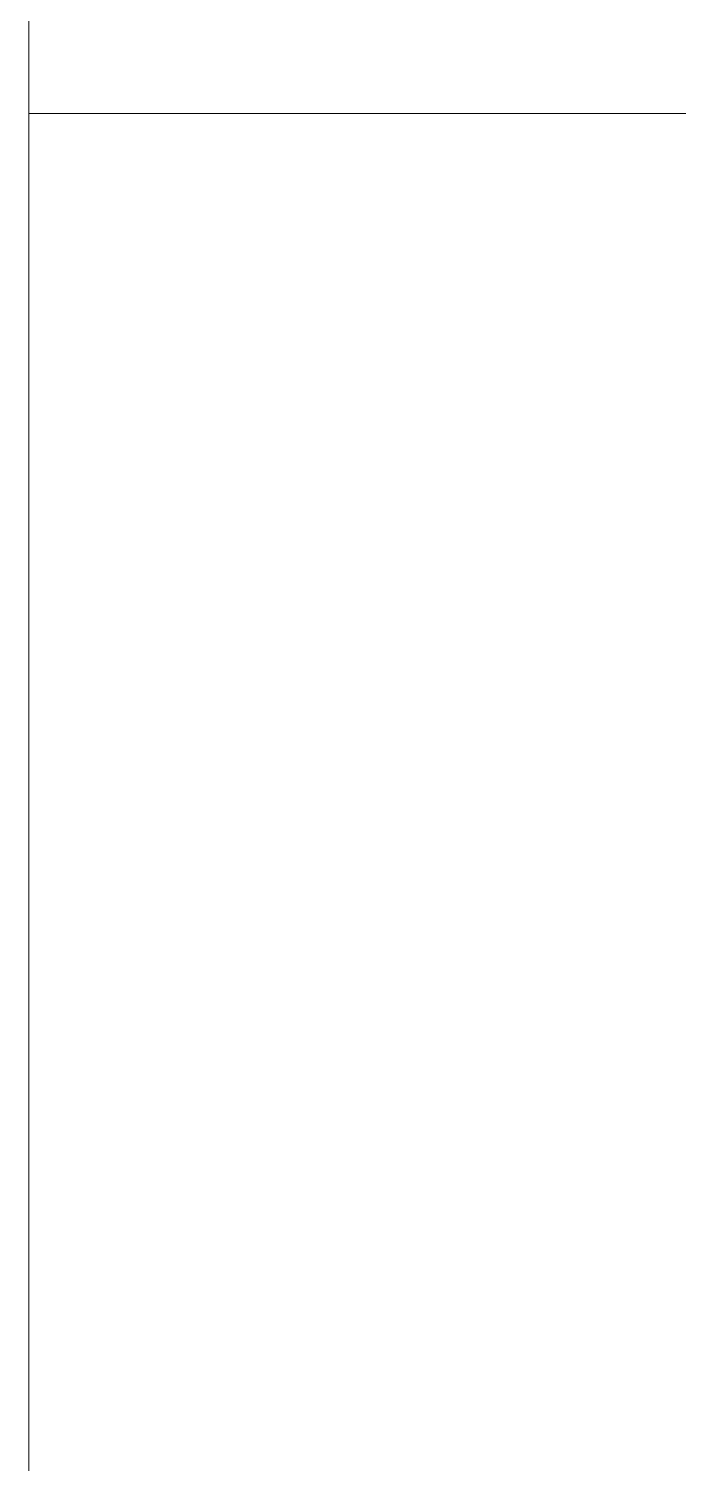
# Model space of a CAD drawing. Header units: metres. Extents: x -18745 to 220762, y -1579758 to -1356048.
# Drawn here: x 190598 to 190875, y -1468580 to -1467968 of the extents above; entities that cross this region are included whole.
import ezdxf

# ---------------------------------------------------------------- set-up
doc = ezdxf.new("R2010")
doc.units = ezdxf.units.M
doc.layers.get('0').update_dxf_attribs({"lineweight": 0})
for name, color, linetype, lineweight in [('A-100 - Copy$0$Medical Equipment and Furniture', 8, 'Continuous', 0), ('A-100 - Copy$0$NEW', 8, 'Continuous', 5), ('A-100 - Copy$0$Walls', 8, 'Continuous', 0)]:
    doc.layers.add(name, color=color, linetype=linetype, lineweight=lineweight)

# ---------------------------------------------------------------- blocks, each defined once
blk = doc.blocks.new('*X91')
for p, q in [((5, 3), (5, 3)), ((5, 3), (5, 3)), ((5, 3), (5, 3)), ((5, 3), (5, 3)), ((5, 3), (5, 3)), ((5, 3), (5, 3)), ((5, 3), (5, 3)), ((5, 3), (5, 3)), ((5, 3), (5, 3)), ((5, 3), (5, 3)), ((5, 3), (5, 3)), ((5, 3), (5, 3)), ((5, 3), (5, 3)), ((5, 3), (5, 3)), ((5, 3), (5, 3)), ((5, 3), (5, 3)), ((5, 3), (5, 3)), ((5, 3), (5, 3)), ((5, 3), (5, 3)), ((5, 3), (5, 3)), ((5, 3), (5, 3)), ((5, 3), (5, 3)), ((5, 3), (5, 3)), ((5, 3), (5, 3)), ((5, 3), (5, 3)), ((5, 3), (5, 3)), ((5, 3), (5, 3)), ((5, 3), (5, 3)), ((5, 3), (5, 3)), ((5, 3), (5, 3)), ((5, 3), (5, 3)), ((5, 3), (5, 3)), ((5, 3), (5, 3)), ((5, 3), (5, 3)), ((5, 3), (5, 3)), ((5, 3), (5, 3)), ((5, 3), (5, 3)), ((5, 3), (5, 3)), ((5, 3), (5, 3)), ((5, 3), (5, 3)), ((5, 3), (5, 3)), ((5, 3), (5, 3)), ((5, 3), (5, 3)), ((5, 3), (5, 3)), ((5, 3), (5, 3)), ((5, 3), (5, 3)), ((5, 3), (5, 3)), ((5, 3), (5, 3)), ((5, 3), (5, 3)), ((5, 3), (5, 3)), ((5, 3), (5, 3)), ((5, 3), (5, 3)), ((5, 3), (5, 3)), ((5, 3), (5, 3)), ((5, 3), (5, 3)), ((5, 3), (5, 3)), ((5, 3), (5, 3)), ((5, 3), (5, 3)), ((5, 3), (5, 3)), ((5, 3), (5, 3)), ((5, 3), (5, 3)), ((5, 3), (5, 3)), ((5, 3), (5, 3)), ((5, 3), (5, 3)), ((5, 3), (5, 3)), ((5, 3), (5, 3)), ((6, 3), (5, 3)), ((5, 3), (5, 3)), ((6, 3), (5, 3)), ((5, 3), (5, 3)), ((6, 3), (5, 3)), ((5, 3), (5, 3)), ((6, 3), (5, 3)), ((5, 3), (5, 3)), ((5, 3), (5, 3)), ((5, 3), (5, 3)), ((5, 3), (5, 3)), ((5, 3), (5, 3)), ((5, 3), (5, 3)), ((5, 3), (5, 3)), ((5, 3), (5, 3)), ((5, 3), (5, 3)), ((5, 3), (5, 3)), ((5, 3), (5, 3)), ((5, 3), (5, 3)), ((5, 3), (5, 3)), ((5, 3), (5, 3)), ((5, 3), (5, 3)), ((5, 3), (5, 3)), ((5, 3), (5, 3)), ((5, 3), (5, 3)), ((5, 3), (5, 3)), ((5, 3), (5, 3)), ((5, 3), (5, 3)), ((5, 3), (5, 3)), ((5, 3), (5, 3)), ((6, 3), (6, 3)), ((6, 3), (6, 3)), ((6, 3), (6, 3)), ((6, 3), (6, 3)), ((6, 3), (6, 3)), ((6, 3), (6, 3)), ((6, 3), (6, 3)), ((6, 3), (6, 3)), ((6, 3), (6, 3)), ((6, 3), (6, 3)), ((6, 3), (6, 3)), ((6, 3), (6, 3)), ((6, 3), (6, 3)), ((6, 3), (6, 3)), ((6, 3), (6, 3)), ((6, 3), (6, 3)), ((6, 3), (6, 3)), ((6, 3), (6, 3)), ((6, 3), (6, 3)), ((6, 3), (6, 3)), ((6, 3), (6, 3)), ((6, 3), (6, 3)), ((6, 3), (6, 3)), ((6, 3), (6, 3)), ((6, 3), (6, 3)), ((6, 3), (6, 3)), ((6, 3), (6, 3)), ((6, 3), (6, 3)), ((6, 3), (6, 3)), ((6, 3), (6, 3)), ((6, 3), (6, 3)), ((6, 3), (6, 3)), ((6, 3), (6, 3)), ((6, 3), (6, 3)), ((6, 3), (6, 3)), ((6, 3), (6, 3)), ((6, 3), (6, 3)), ((6, 3), (6, 3)), ((6, 3), (6, 3)), ((6, 3), (6, 3)), ((6, 3), (6, 3)), ((6, 3), (6, 3)), ((6, 3), (6, 3)), ((6, 3), (6, 3)), ((6, 3), (6, 3)), ((6, 3), (6, 3)), ((6, 3), (6, 3)), ((6, 3), (6, 3)), ((6, 3), (6, 3)), ((6, 3), (6, 3)), ((6, 3), (6, 3)), ((6, 3), (6, 3)), ((6, 3), (6, 3)), ((6, 3), (6, 3)), ((6, 3), (6, 3)), ((6, 3), (6, 3)), ((6, 3), (6, 3)), ((6, 3), (6, 3)), ((6, 3), (6, 3)), ((6, 3), (6, 3)), ((6, 3), (6, 3)), ((6, 3), (6, 3)), ((6, 3), (6, 3)), ((6, 3), (6, 3)), ((6, 3), (6, 3)), ((6, 3), (6, 3)), ((6, 3), (6, 3)), ((6, 3), (6, 3)), ((6, 3), (6, 3)), ((6, 3), (6, 3)), ((6, 3), (6, 3)), ((6, 3), (6, 3)), ((6, 3), (6, 3)), ((6, 3), (6, 3)), ((6, 3), (6, 3)), ((6, 3), (6, 3)), ((6, 3), (6, 3)), ((6, 3), (6, 3)), ((6, 3), (6, 3)), ((6, 3), (6, 3)), ((6, 3), (6, 3)), ((6, 3), (6, 3)), ((6, 3), (6, 3)), ((6, 3), (6, 3)), ((6, 3), (6, 3)), ((6, 3), (6, 3)), ((6, 3), (6, 3)), ((6, 3), (6, 3)), ((6, 3), (6, 3)), ((6, 3), (6, 3)), ((6, 3), (6, 3)), ((6, 3), (6, 3)), ((6, 3), (6, 3)), ((6, 3), (6, 3)), ((6, 3), (6, 3)), ((6, 3), (6, 3)), ((6, 3), (6, 3)), ((6, 3), (6, 3)), ((6, 3), (6, 3)), ((6, 3), (6, 3)), ((6, 3), (6, 3)), ((6, 3), (6, 3)), ((6, 3), (6, 3)), ((6, 3), (6, 3)), ((6, 3), (6, 3)), ((6, 3), (6, 3)), ((6, 3), (6, 3)), ((6, 3), (6, 3)), ((6, 3), (6, 3)), ((6, 3), (6, 3)), ((6, 3), (6, 3)), ((6, 3), (6, 3)), ((6, 3), (6, 3)), ((6, 3), (6, 3)), ((6, 3), (6, 3)), ((6, 3), (6, 3)), ((6, 3), (6, 3)), ((6, 3), (6, 3)), ((6, 3), (6, 3)), ((6, 3), (6, 3)), ((6, 3), (6, 3)), ((6, 3), (6, 3)), ((6, 3), (6, 3)), ((6, 3), (6, 3)), ((6, 3), (6, 3)), ((6, 3), (6, 3)), ((6, 3), (6, 3)), ((6, 3), (6, 3)), ((6, 3), (6, 3)), ((6, 3), (6, 3)), ((6, 3), (6, 3)), ((6, 3), (6, 3)), ((6, 3), (6, 3)), ((6, 3), (6, 3)), ((6, 3), (6, 3)), ((6, 3), (6, 3)), ((6, 3), (6, 3)), ((6, 3), (6, 3)), ((6, 3), (6, 3)), ((6, 3), (6, 3)), ((6, 3), (6, 3)), ((6, 3), (6, 3)), ((6, 3), (6, 3)), ((6, 3), (6, 3)), ((6, 3), (6, 3)), ((6, 3), (6, 3)), ((6, 3), (6, 3)), ((6, 3), (6, 3)), ((6, 3), (6, 3)), ((6, 3), (6, 3)), ((6, 3), (6, 3)), ((6, 3), (6, 3)), ((6, 3), (6, 3)), ((6, 3), (6, 3)), ((6, 3), (6, 3)), ((6, 3), (6, 3)), ((6, 3), (6, 3)), ((6, 3), (6, 3)), ((6, 3), (6, 3)), ((6, 3), (6, 3)), ((6, 3), (6, 3)), ((6, 3), (6, 3)), ((6, 3), (6, 3)), ((6, 3), (6, 3)), ((6, 3), (6, 3)), ((6, 3), (6, 3)), ((6, 3), (6, 3)), ((6, 3), (6, 3)), ((6, 3), (6, 3)), ((6, 3), (6, 3)), ((6, 3), (6, 3)), ((6, 3), (6, 3)), ((6, 3), (6, 3)), ((6, 3), (6, 3)), ((6, 3), (6, 3)), ((6, 3), (6, 3)), ((6, 3), (6, 3)), ((6, 3), (6, 3)), ((6, 3), (6, 3)), ((6, 3), (6, 3)), ((6, 3), (6, 3)), ((6, 3), (6, 3)), ((6, 3), (6, 3)), ((6, 3), (6, 3)), ((6, 3), (6, 3)), ((6, 3), (6, 3)), ((6, 3), (6, 3)), ((6, 3), (6, 3)), ((6, 3), (6, 3)), ((6, 3), (6, 3)), ((6, 3), (6, 3)), ((6, 3), (6, 3)), ((6, 3), (6, 3)), ((6, 3), (6, 3)), ((6, 3), (6, 3)), ((6, 3), (6, 3)), ((6, 3), (6, 3)), ((6, 3), (6, 3)), ((6, 3), (6, 3)), ((6, 3), (6, 3)), ((6, 3), (6, 3)), ((6, 3), (6, 3)), ((6, 3), (6, 3)), ((6, 3), (6, 3)), ((6, 3), (5, 3)), ((6, 3), (5, 3)), ((6, 3), (5, 3)), ((6, 3), (5, 3)), ((6, 3), (5, 3)), ((6, 3), (6, 3)), ((6, 3), (6, 3)), ((6, 3), (6, 3)), ((6, 3), (6, 3)), ((6, 3), (6, 3)), ((6, 3), (6, 3)), ((6, 3), (6, 3)), ((6, 3), (6, 3)), ((6, 3), (6, 3)), ((6, 3), (6, 3)), ((6, 3), (6, 3)), ((6, 3), (6, 3)), ((6, 3), (6, 3)), ((6, 3), (6, 3)), ((6, 3), (6, 3)), ((6, 3), (6, 3)), ((6, 3), (6, 3)), ((6, 3), (6, 3)), ((6, 3), (6, 3)), ((6, 3), (6, 3)), ((6, 3), (6, 3)), ((6, 3), (6, 3)), ((6, 3), (6, 3)), ((6, 3), (6, 3)), ((6, 3), (6, 3)), ((6, 3), (6, 3)), ((6, 3), (6, 3)), ((6, 3), (6, 3)), ((6, 3), (6, 3)), ((6, 3), (6, 3)), ((6, 3), (6, 3)), ((6, 3), (6, 3)), ((6, 3), (6, 3)), ((6, 3), (6, 3)), ((6, 3), (6, 3)), ((6, 3), (6, 3)), ((6, 3), (6, 3)), ((6, 3), (6, 3)), ((6, 3), (6, 3)), ((6, 3), (6, 3)), ((6, 3), (6, 3)), ((6, 3), (6, 3)), ((6, 3), (6, 3)), ((6, 3), (6, 3)), ((6, 3), (6, 3)), ((6, 3), (6, 3)), ((6, 3), (6, 3)), ((6, 3), (6, 3)), ((6, 3), (6, 3)), ((6, 3), (6, 3)), ((6, 3), (6, 3)), ((6, 3), (6, 3)), ((6, 3), (6, 3)), ((6, 3), (6, 3)), ((6, 3), (6, 3)), ((6, 3), (6, 3)), ((6, 3), (6, 3)), ((6, 3), (6, 3)), ((6, 3), (6, 3)), ((6, 3), (6, 3)), ((6, 3), (6, 3)), ((6, 3), (6, 3)), ((6, 3), (6, 3)), ((6, 3), (6, 3)), ((6, 3), (6, 3)), ((6, 3), (6, 3)), ((6, 3), (6, 3)), ((6, 3), (6, 3)), ((6, 3), (6, 3)), ((6, 3), (6, 3)), ((6, 3), (6, 3)), ((6, 3), (6, 3)), ((6, 3), (6, 3)), ((6, 3), (6, 3)), ((6, 3), (6, 3)), ((6, 3), (6, 3)), ((6, 3), (6, 3)), ((6, 3), (6, 3)), ((6, 3), (6, 3)), ((6, 3), (6, 3)), ((6, 3), (6, 3)), ((6, 3), (6, 3)), ((6, 3), (6, 3)), ((6, 3), (6, 3)), ((6, 3), (6, 3)), ((6, 3), (6, 3)), ((6, 3), (6, 3)), ((6, 3), (6, 3)), ((6, 3), (6, 3)), ((6, 3), (6, 3)), ((6, 3), (6, 3)), ((6, 3), (6, 3)), ((6, 3), (6, 3)), ((6, 3), (6, 3)), ((6, 3), (6, 3)), ((6, 3), (6, 3)), ((6, 3), (6, 3)), ((6, 3), (6, 3)), ((6, 3), (6, 3)), ((6, 3), (6, 3)), ((6, 3), (6, 3)), ((6, 3), (6, 3)), ((6, 3), (6, 3)), ((6, 3), (6, 3)), ((6, 3), (6, 3)), ((6, 3), (6, 3)), ((6, 3), (6, 3)), ((6, 3), (6, 3)), ((6, 3), (6, 3)), ((6, 3), (6, 3)), ((6, 3), (6, 3)), ((6, 3), (6, 3)), ((6, 3), (6, 3)), ((6, 3), (6, 3)), ((6, 3), (6, 3)), ((6, 3), (6, 3)), ((6, 3), (6, 3)), ((6, 3), (6, 3)), ((6, 3), (6, 3)), ((6, 3), (6, 3)), ((6, 3), (6, 3)), ((6, 3), (6, 3)), ((6, 3), (6, 3)), ((6, 3), (6, 3)), ((6, 3), (6, 3)), ((6, 3), (6, 3)), ((6, 3), (6, 3)), ((6, 3), (6, 3)), ((6, 3), (6, 3)), ((6, 3), (6, 3)), ((6, 3), (6, 3)), ((6, 3), (6, 3)), ((6, 3), (6, 3)), ((6, 3), (6, 3)), ((6, 3), (6, 3)), ((6, 3), (6, 3)), ((6, 3), (6, 3)), ((6, 3), (6, 3)), ((6, 3), (6, 3)), ((6, 3), (6, 3)), ((6, 3), (6, 3)), ((6, 3), (6, 3)), ((6, 3), (6, 3)), ((6, 3), (6, 3)), ((6, 3), (6, 3)), ((6, 3), (6, 3)), ((6, 3), (6, 3)), ((6, 3), (6, 3)), ((6, 3), (6, 3)), ((6, 3), (6, 3)), ((6, 3), (6, 3)), ((6, 3), (6, 3)), ((6, 3), (6, 3)), ((6, 3), (6, 3)), ((6, 3), (6, 3)), ((6, 3), (6, 3)), ((6, 3), (6, 3)), ((6, 3), (6, 3)), ((6, 3), (6, 3)), ((6, 3), (6, 3)), ((6, 3), (6, 3)), ((6, 3), (6, 3)), ((6, 3), (6, 3)), ((6, 3), (6, 3)), ((6, 3), (6, 3)), ((6, 3), (6, 3)), ((6, 3), (6, 3)), ((6, 3), (6, 3)), ((6, 3), (6, 3)), ((6, 3), (6, 3)), ((6, 3), (6, 3)), ((6, 3), (6, 3)), ((6, 3), (6, 3)), ((6, 3), (6, 3)), ((6, 3), (6, 3)), ((6, 3), (6, 3)), ((6, 3), (6, 3)), ((6, 3), (6, 3)), ((6, 3), (6, 3)), ((6, 3), (6, 3)), ((6, 3), (6, 3)), ((6, 3), (6, 3)), ((6, 3), (6, 3)), ((6, 3), (6, 3)), ((6, 3), (6, 3)), ((6, 3), (6, 3)), ((6, 3), (6, 3)), ((6, 3), (6, 3)), ((6, 3), (6, 3)), ((6, 3), (6, 3)), ((6, 3), (6, 3)), ((6, 3), (6, 3)), ((6, 3), (6, 3)), ((6, 3), (6, 3)), ((6, 3), (6, 3)), ((6, 3), (6, 3)), ((6, 3), (6, 3)), ((6, 3), (6, 3)), ((6, 3), (6, 3)), ((6, 3), (6, 3)), ((6, 3), (6, 3)), ((6, 3), (6, 3)), ((6, 3), (6, 3)), ((6, 3), (6, 3)), ((6, 3), (6, 3)), ((6, 3), (6, 3)), ((6, 3), (6, 3)), ((6, 3), (6, 3)), ((6, 3), (6, 3)), ((6, 3), (6, 3)), ((6, 3), (6, 3)), ((6, 3), (6, 3)), ((6, 3), (6, 3)), ((6, 3), (6, 3)), ((6, 3), (6, 3)), ((6, 3), (6, 3)), ((6, 3), (6, 3)), ((6, 3), (6, 3)), ((6, 3), (6, 3)), ((6, 3), (6, 3)), ((6, 3), (6, 3)), ((6, 3), (6, 3)), ((6, 3), (6, 3)), ((6, 3), (6, 3)), ((6, 3), (6, 3)), ((6, 3), (6, 3)), ((6, 3), (6, 3)), ((6, 3), (6, 3)), ((6, 3), (6, 3)), ((6, 3), (6, 3)), ((6, 3), (6, 3)), ((6, 3), (6, 3)), ((6, 3), (6, 3)), ((6, 3), (6, 3)), ((6, 3), (6, 3)), ((6, 3), (6, 3)), ((6, 3), (6, 3)), ((6, 3), (6, 3)), ((6, 3), (6, 3)), ((6, 3), (6, 3)), ((6, 3), (6, 3)), ((6, 3), (6, 3)), ((6, 3), (6, 3)), ((6, 3), (6, 3)), ((6, 3), (6, 3)), ((6, 3), (6, 3)), ((6, 3), (6, 3)), ((6, 3), (6, 3)), ((6, 3), (6, 3)), ((6, 3), (6, 3)), ((6, 3), (6, 3)), ((6, 3), (6, 3)), ((6, 3), (6, 3)), ((6, 3), (6, 3)), ((6, 3), (6, 3)), ((6, 3), (6, 3)), ((6, 3), (6, 3)), ((6, 3), (6, 3)), ((6, 3), (6, 3)), ((6, 3), (6, 3)), ((6, 3), (6, 3)), ((6, 3), (6, 3)), ((6, 3), (6, 3)), ((6, 3), (6, 3)), ((6, 3), (6, 3)), ((6, 3), (6, 3)), ((6, 3), (6, 3)), ((6, 3), (6, 3)), ((6, 3), (6, 3)), ((6, 3), (6, 3)), ((6, 3), (6, 3)), ((6, 3), (6, 3)), ((6, 3), (6, 3)), ((6, 3), (6, 3)), ((6, 3), (6, 3)), ((6, 3), (6, 3)), ((6, 3), (6, 3)), ((6, 3), (6, 3)), ((6, 3), (6, 3)), ((6, 3), (6, 3)), ((6, 3), (6, 3)), ((6, 3), (6, 3)), ((6, 3), (6, 3)), ((6, 3), (6, 3)), ((6, 3), (6, 3)), ((6, 3), (6, 3)), ((6, 3), (6, 3)), ((6, 3), (6, 3)), ((6, 3), (6, 3)), ((6, 3), (6, 3)), ((6, 3), (6, 3)), ((6, 3), (6, 3)), ((6, 3), (6, 3)), ((6, 3), (6, 3)), ((6, 3), (6, 3)), ((6, 3), (6, 3)), ((6, 3), (6, 3)), ((6, 3), (6, 3)), ((6, 3), (6, 3)), ((6, 3), (6, 3)), ((6, 3), (6, 3)), ((6, 3), (6, 3)), ((6, 3), (6, 3)), ((6, 3), (6, 3)), ((6, 3), (6, 3)), ((6, 3), (6, 3)), ((6, 3), (6, 3)), ((6, 3), (6, 3)), ((6, 3), (6, 3)), ((6, 3), (6, 3)), ((6, 3), (6, 3)), ((6, 3), (6, 3)), ((6, 3), (6, 3)), ((6, 3), (6, 3)), ((6, 3), (6, 3)), ((6, 3), (6, 3)), ((6, 3), (6, 3))]:
    blk.add_line(p, q)
blk = doc.blocks.new('*X92')
for p, q in [((13, 1), (13, 1)), ((13, 1), (13, 1)), ((13, 1), (13, 1)), ((13, 1), (13, 1)), ((13, 1), (13, 1)), ((13, 1), (13, 1)), ((13, 1), (13, 1)), ((13, 1), (13, 1)), ((13, 1), (13, 1)), ((13, 1), (13, 1)), ((13, 1), (13, 1)), ((13, 1), (13, 1)), ((13, 1), (13, 1)), ((13, 1), (13, 1)), ((13, 1), (13, 1)), ((13, 1), (14, 1)), ((13, 1), (14, 1)), ((13, 1), (14, 1)), ((13, 1), (13, 1)), ((13, 1), (13, 1)), ((13, 1), (13, 1)), ((13, 1), (13, 1)), ((13, 1), (13, 1)), ((13, 1), (13, 1)), ((13, 1), (13, 1)), ((13, 1), (13, 1)), ((13, 1), (13, 1)), ((13, 1), (13, 1)), ((13, 1), (13, 1)), ((13, 1), (13, 1)), ((13, 1), (13, 1)), ((13, 1), (13, 1)), ((13, 1), (13, 1)), ((13, 1), (13, 1)), ((13, 1), (13, 1)), ((13, 1), (13, 1)), ((13, 1), (13, 1)), ((13, 1), (13, 1)), ((13, 1), (13, 1)), ((13, 1), (13, 1)), ((13, 1), (13, 1)), ((13, 1), (13, 1)), ((13, 1), (13, 1)), ((13, 1), (13, 1)), ((13, 1), (13, 1)), ((13, 1), (13, 1)), ((13, 1), (13, 1)), ((13, 1), (13, 1)), ((13, 1), (13, 1)), ((13, 1), (13, 1)), ((13, 1), (13, 1)), ((13, 1), (13, 1)), ((13, 1), (13, 1)), ((13, 1), (13, 1)), ((13, 1), (13, 1)), ((13, 1), (13, 1)), ((13, 1), (13, 1)), ((13, 1), (13, 1)), ((13, 1), (13, 1)), ((13, 1), (13, 1)), ((13, 1), (13, 1)), ((13, 1), (13, 1)), ((13, 1), (13, 1)), ((13, 1), (13, 1)), ((13, 1), (13, 1)), ((13, 1), (13, 1)), ((13, 1), (13, 1)), ((13, 1), (13, 1)), ((13, 1), (13, 1)), ((13, 1), (13, 1)), ((13, 1), (13, 1)), ((13, 1), (13, 1)), ((13, 1), (13, 1)), ((13, 1), (13, 1)), ((13, 1), (13, 1)), ((13, 1), (13, 1)), ((13, 1), (13, 1)), ((13, 1), (13, 1)), ((13, 1), (13, 1)), ((13, 1), (13, 1)), ((13, 1), (13, 1)), ((13, 1), (13, 1)), ((13, 1), (13, 1)), ((13, 1), (13, 1)), ((13, 1), (13, 1)), ((13, 1), (13, 1)), ((13, 1), (13, 1)), ((13, 1), (13, 1)), ((13, 1), (13, 1)), ((13, 1), (13, 1)), ((13, 1), (13, 1)), ((13, 1), (13, 1)), ((13, 1), (13, 1)), ((13, 1), (13, 1)), ((13, 1), (13, 1)), ((13, 1), (13, 1)), ((13, 1), (13, 1)), ((13, 1), (13, 1)), ((13, 1), (13, 1)), ((13, 1), (13, 1)), ((13, 1), (13, 1)), ((13, 1), (13, 1)), ((13, 1), (13, 1)), ((13, 1), (13, 1)), ((13, 1), (13, 1)), ((13, 1), (13, 1)), ((13, 1), (13, 1)), ((13, 1), (13, 1)), ((13, 1), (13, 1)), ((13, 1), (13, 1)), ((13, 1), (13, 1)), ((13, 1), (13, 1)), ((13, 1), (13, 1)), ((13, 1), (13, 1)), ((13, 1), (13, 1)), ((13, 1), (13, 1)), ((13, 1), (13, 1)), ((13, 1), (13, 1)), ((13, 1), (13, 1)), ((13, 1), (13, 1)), ((13, 1), (13, 1)), ((13, 1), (13, 1)), ((13, 1), (13, 1)), ((13, 1), (14, 1)), ((13, 0), (13, 0)), ((13, 0), (13, 0)), ((13, 0), (13, 0)), ((13, 0), (13, 0)), ((13, 0), (13, 0)), ((13, 0), (13, 0)), ((13, 0), (13, 0)), ((13, 0), (13, 0)), ((13, 0), (13, 0)), ((13, 0), (13, 0)), ((13, 0), (13, 0)), ((13, 0), (13, 0)), ((13, 0), (13, 0)), ((13, 0), (13, 0)), ((13, 0), (13, 0)), ((13, 0), (13, 0)), ((13, 0), (13, 0)), ((13, 0), (13, 0)), ((13, 0), (13, 0)), ((13, 0), (13, 0)), ((13, 0), (13, 0)), ((13, 0), (13, 0)), ((13, 0), (13, 0)), ((13, 0), (13, 0)), ((13, 0), (13, 0)), ((13, 0), (13, 0)), ((13, 0), (13, 0)), ((13, 0), (13, 0)), ((13, 0), (13, 0)), ((13, 0), (13, 0)), ((13, 0), (13, 0)), ((13, 0), (13, 0)), ((13, 0), (13, 0)), ((13, 0), (13, 0)), ((13, 0), (13, 0)), ((13, 0), (13, 0)), ((13, 0), (13, 0)), ((13, 0), (13, 0)), ((13, 0), (13, 0)), ((13, 0), (13, 0)), ((13, 0), (13, 0)), ((13, 0), (13, 0)), ((13, 0), (13, 0)), ((13, 0), (13, 0)), ((13, 0), (13, 0)), ((13, 0), (13, 0)), ((13, 0), (13, 0)), ((13, 0), (13, 0)), ((13, 0), (14, 0)), ((13, 0), (14, 0)), ((13, 0), (13, 0)), ((13, 0), (14, 0)), ((14, 1), (14, 1)), ((14, 1), (14, 1)), ((14, 1), (14, 1)), ((14, 1), (14, 1)), ((14, 1), (14, 1)), ((14, 1), (14, 1)), ((14, 1), (14, 1)), ((14, 1), (14, 1)), ((14, 1), (14, 1)), ((14, 1), (14, 1)), ((14, 1), (14, 1)), ((14, 1), (14, 1)), ((14, 1), (14, 1)), ((14, 1), (14, 1)), ((14, 1), (14, 1)), ((14, 1), (14, 1)), ((14, 1), (14, 1)), ((14, 1), (14, 1)), ((14, 1), (14, 1)), ((14, 1), (14, 1)), ((14, 1), (14, 1)), ((14, 1), (14, 1)), ((14, 1), (14, 1)), ((14, 1), (14, 1)), ((14, 1), (14, 1)), ((14, 1), (14, 1)), ((14, 1), (14, 1)), ((14, 1), (14, 1)), ((14, 1), (14, 1)), ((14, 1), (14, 1)), ((14, 1), (14, 1)), ((14, 1), (14, 1)), ((14, 1), (14, 1)), ((14, 1), (14, 1)), ((14, 1), (14, 1)), ((14, 1), (14, 1)), ((14, 1), (14, 1)), ((14, 1), (14, 1)), ((14, 1), (14, 1)), ((14, 1), (14, 1)), ((14, 1), (14, 1)), ((14, 1), (14, 1)), ((14, 1), (14, 1)), ((14, 1), (14, 1)), ((14, 1), (14, 1)), ((14, 1), (14, 1)), ((14, 1), (14, 1)), ((14, 1), (14, 1)), ((14, 1), (14, 1)), ((14, 1), (14, 1)), ((14, 1), (14, 1)), ((14, 1), (14, 1)), ((14, 1), (14, 1)), ((14, 1), (14, 1)), ((14, 1), (14, 1)), ((14, 1), (14, 1)), ((14, 1), (14, 1)), ((14, 1), (14, 1)), ((14, 1), (14, 1)), ((14, 1), (14, 1)), ((14, 1), (14, 1)), ((14, 1), (14, 1)), ((14, 1), (14, 1)), ((14, 1), (14, 1)), ((14, 1), (14, 1)), ((14, 1), (14, 1)), ((14, 1), (14, 1)), ((14, 1), (14, 1)), ((14, 1), (14, 1)), ((14, 1), (14, 1)), ((14, 1), (14, 1)), ((14, 1), (14, 1)), ((14, 1), (14, 1)), ((14, 1), (14, 1)), ((14, 1), (14, 1)), ((14, 1), (14, 1)), ((14, 1), (14, 1)), ((14, 1), (14, 1)), ((14, 1), (14, 1)), ((14, 1), (14, 1)), ((14, 1), (14, 1)), ((14, 1), (14, 1)), ((14, 1), (14, 1)), ((14, 1), (14, 1)), ((14, 1), (14, 1)), ((14, 1), (14, 1)), ((14, 1), (14, 1)), ((14, 1), (14, 1)), ((14, 1), (14, 1)), ((14, 1), (14, 1)), ((14, 1), (14, 1)), ((14, 1), (14, 1)), ((14, 1), (14, 1)), ((14, 1), (14, 1)), ((14, 0), (14, 0)), ((14, 0), (14, 0)), ((14, 0), (14, 0)), ((14, 0), (14, 0)), ((14, 0), (14, 0)), ((14, 0), (14, 0)), ((14, 0), (14, 0)), ((14, 0), (14, 0)), ((14, 0), (14, 0)), ((14, 0), (14, 0)), ((14, 0), (14, 0)), ((14, 0), (14, 0)), ((14, 0), (14, 0)), ((14, 0), (14, 0)), ((14, 0), (14, 0)), ((14, 0), (14, 0)), ((14, 0), (14, 0)), ((14, 0), (14, 0)), ((14, 0), (14, 0)), ((14, 0), (14, 0)), ((14, 0), (14, 0)), ((14, 0), (14, 0)), ((14, 0), (14, 0)), ((14, 0), (14, 0)), ((14, 0), (14, 0)), ((14, 0), (14, 0)), ((14, 0), (14, 0)), ((14, 0), (14, 0)), ((14, 0), (14, 0)), ((14, 0), (14, 0)), ((14, 0), (14, 0)), ((14, 0), (14, 0)), ((14, 0), (14, 0)), ((14, 0), (14, 0)), ((14, 0), (14, 0)), ((14, 0), (14, 0)), ((14, 0), (14, 0)), ((14, 0), (14, 0)), ((14, 0), (14, 0)), ((14, 0), (14, 0)), ((14, 0), (14, 0)), ((14, 0), (14, 0)), ((14, 0), (14, 0)), ((14, 0), (14, 0)), ((14, 0), (14, 0)), ((14, 0), (14, 0)), ((14, 0), (14, 0)), ((14, 0), (14, 0)), ((13, 0), (13, 0)), ((13, 0), (14, 0)), ((13, 0), (13, 0)), ((13, 0), (14, 0)), ((13, 0), (13, 0)), ((13, 0), (14, 0)), ((13, 0), (13, 0)), ((13, 0), (13, 0)), ((13, 0), (13, 0)), ((13, 0), (13, 0)), ((13, 0), (14, 0)), ((13, 0), (13, 0)), ((13, 0), (14, 0)), ((13, 0), (13, 0)), ((13, 0), (14, 0)), ((13, 0), (13, 0)), ((13, 0), (14, 0)), ((13, 0), (13, 0)), ((13, 0), (14, 0)), ((13, 0), (13, 0)), ((13, 0), (14, 0)), ((13, 0), (13, 0)), ((13, 0), (14, 0)), ((13, 0), (13, 0)), ((13, 0), (13, 0)), ((13, 0), (13, 0)), ((13, 0), (14, 0)), ((13, 0), (13, 0)), ((13, 0), (14, 0)), ((13, 0), (13, 0)), ((13, 0), (14, 0)), ((13, 0), (13, 0)), ((13, 0), (14, 0)), ((13, 0), (13, 0)), ((13, 0), (13, 0)), ((13, 0), (13, 0)), ((13, 0), (13, 0)), ((13, 0), (13, 0)), ((13, 0), (13, 0)), ((13, 0), (13, 0)), ((13, 0), (13, 0)), ((13, 0), (13, 0)), ((13, 0), (13, 0)), ((13, 0), (13, 0)), ((13, 0), (13, 0)), ((13, 0), (13, 0)), ((13, 0), (13, 0)), ((13, 0), (13, 0)), ((13, 0), (13, 0)), ((13, 0), (13, 0)), ((13, 0), (13, 0)), ((13, 0), (13, 0)), ((13, 0), (13, 0)), ((13, 0), (13, 0)), ((13, 0), (13, 0)), ((13, 0), (13, 0)), ((13, 0), (13, 0)), ((13, 0), (13, 0)), ((13, 0), (13, 0)), ((13, 0), (13, 0)), ((13, 0), (13, 0)), ((13, 0), (13, 0)), ((13, 0), (13, 0)), ((13, 0), (13, 0)), ((13, -1), (13, -1)), ((13, -1), (13, -1)), ((13, -1), (13, -1)), ((13, -1), (13, -1)), ((13, -1), (13, -1)), ((13, -1), (14, -1)), ((13, -1), (13, -1)), ((14, 0), (14, 0)), ((14, 0), (14, 0)), ((14, 0), (14, 0)), ((14, 0), (14, 0)), ((14, 0), (14, 0)), ((14, 0), (14, 0)), ((14, 0), (14, 0)), ((14, 0), (14, 0)), ((14, 0), (14, 0)), ((14, 0), (14, 0)), ((14, 0), (14, 0)), ((14, 0), (14, 0)), ((14, 0), (14, 0)), ((14, 0), (14, 0)), ((14, 0), (14, 0)), ((13, 0), (14, 0)), ((14, 0), (14, 0)), ((14, 0), (14, 0)), ((14, 0), (14, 0)), ((14, 0), (14, 0)), ((14, 0), (14, 0)), ((14, 0), (14, 0)), ((14, 0), (14, 0)), ((14, 0), (14, 0)), ((14, 0), (14, 0)), ((14, 0), (14, 0)), ((14, 0), (14, 0)), ((14, 0), (14, 0)), ((14, 0), (14, 0)), ((14, 0), (14, 0)), ((14, 0), (14, 0)), ((14, 0), (14, 0)), ((14, 0), (14, 0)), ((14, 0), (14, 0)), ((14, 0), (14, 0)), ((14, 0), (14, 0)), ((14, 0), (14, 0)), ((14, 0), (14, 0)), ((14, 0), (14, 0)), ((14, 0), (14, 0)), ((14, 0), (14, 0)), ((14, 0), (14, 0)), ((14, 0), (14, 0)), ((14, 0), (14, 0)), ((14, 0), (14, 0)), ((14, 0), (14, 0)), ((14, 0), (14, 0)), ((14, 0), (14, 0)), ((14, 0), (14, 0)), ((14, 0), (14, 0)), ((14, -1), (14, -1)), ((14, -1), (14, -1)), ((14, -1), (14, -1)), ((14, -1), (14, -1)), ((14, -1), (14, -1))]:
    blk.add_line(p, q)
blk = doc.blocks.new('A-100 - Copy$0$GF21042-P')
for p, q in [((0.7, 0.6), (-0.7, 0.6)), ((0.7, 0), (0.7, 0.6))]:
    blk.add_line(p, q)
for points in [[(0.7, 0.6), (0.7, 0.6), (0.7, 0.6), (0.7, 0.6), (0.7, 0.6), (0.7, 0.6), (0.7, 0.6), (0.7, 0.6), (0.7, 0.6), (0.7, 0.6), (0.7, 0.6), (0.7, 0.6), (0.7, 0.6), (0.7, 0.6), (0.7, 0.6), (0.7, 0.6), (0.7, 0.6), (0.7, 0.6), (0.7, 0.6), (0.7, 0.6), (0.7, 0.6), (0.7, 0.6), (0.7, 0.6), (0.7, 0.6), (0.7, 0.6), (0.7, 0.6), (0.7, 0.6), (0.7, 0.6), (0.7, 0.6), (0.7, 0.6), (0.7, 0.6), (0.7, 0.6), (0.7, 0.6), (0.7, 0.6), (0.7, 0.6), (0.7, 0.6), (0.7, 0.6), (0.7, 0.6), (0.7, 0.6), (0.7, 0.6), (0.7, 0.6), (0.7, 0.6), (0.7, 0.6), (0.7, 0.6), (0.7, 0.6), (0.7, 0.6), (0.7, 0.6), (0.7, 0.6), (0.7, 0.6), (0.7, 0.6), (0.7, 0.6), (0.7, 0.6), (0.7, 0.6), (0.7, 0.6), (0.7, 0.6), (0.7, 0.6), (0.7, 0.6), (0.7, 0.6), (0.7, 0.6), (0.7, 0.6), (0.7, 0.6), (0.7, 0.6), (0.7, 0.6), (0.7, 0.6), (0.7, 0.6), (0.7, 0.6), (0.7, 0.6), (0.7, 0.6), (0.7, 0.6), (0.7, 0.6), (0.7, 0.6), (0.7, 0.6), (0.7, 0.6), (0.7, 0.6), (0.7, 0.6), (0.7, 0.6), (0.7, 0.6), (0.7, 0.6), (0.7, 0.6), (0.7, 0.6), (0.7, 0.6), (0.7, 0.6), (0.7, 0.6), (0.7, 0.6), (0.7, 0.6), (0.7, 0.6), (0.7, 0.6), (0.7, 0.6), (0.7, 0.6), (0.7, 0.6), (0.7, 0.6), (0.7, 0.6), (0.7, 0.6), (0.7, 0.6), (0.7, 0.6), (0.7, 0.6), (0.7, 0.6), (0.7, 0.6), (0.7, 0.6), (0.7, 0.6), (0.7, 0.6), (0.7, 0.6), (0.7, 0.6), (0.7, 0.6), (0.7, 0.6), (0.7, 0.6), (0.7, 0.6), (0.7, 0.6), (0.7, 0.6), (0.7, 0.6), (0.7, 0.6), (0.7, 0.6), (0.7, 0.6), (0.7, 0.6), (0.7, 0.6), (0.7, 0.6), (0.7, 0.6), (0.7, 0.6), (0.7, 0.6), (0.7, 0.6), (0.7, 0.6), (0.7, 0.6), (0.7, 0.6), (0.7, 0.6), (0.7, 0.6), (0.7, 0.6), (0.7, 0.6), (0.7, 0.6), (0.7, 0.6), (0.7, 0.6), (0.7, 0.6), (0.7, 0.6), (0.7, 0.6), (0.7, 0.6), (0.7, 0.6), (0.7, 0.6), (0.7, 0.6), (0.7, 0.6), (0.7, 0.6), (0.7, 0.6), (0.7, 0.6), (0.7, 0.6), (0.7, 0.6), (0.7, 0.6), (0.7, 0.6), (0.7, 0.6), (0.7, 0.6), (0.7, 0.6), (0.7, 0.6), (0.7, 0.6), (0.7, 0.6), (0.7, 0.6), (0.7, 0.6), (0.7, 0.6), (0.7, 0.6), (0.7, 0.6), (0.7, 0.6), (0.7, 0.6), (0.7, 0.6), (0.7, 0.6), (0.7, 0.6), (0.7, 0.6), (0.7, 0.6), (0.7, 0.6), (0.7, 0.6), (0.7, 0.6), (0.7, 0.6), (0.7, 0.6), (0.7, 0.6), (0.7, 0.6), (0.7, 0.6), (0.7, 0.6), (0.7, 0.6), (0.7, 0.6), (0.7, 0.6), (0.7, 0.6), (0.7, 0.6), (0.7, 0.6), (0.7, 0.6), (0.7, 0.6), (0.7, 0.6), (0.7, 0.6), (0.7, 0.6), (0.7, 0.6), (0.7, 0.6), (0.7, 0.6), (0.7, 0.6), (0.7, 0.6), (0.7, 0.6), (0.7, 0.6), (0.7, 0.6), (0.7, 0.6), (0.7, 0.6), (0.7, 0.6), (0.7, 0.6), (0.7, 0.6), (0.7, 0.6), (0.7, 0.6), (0.7, 0.6), (0.7, 0.6), (0.7, 0.6), (0.7, 0.6), (0.7, 0.6), (0.7, 0.6), (0.7, 0.6), (0.7, 0.6), (0.7, 0.6), (0.7, 0.6), (0.7, 0.6), (0.7, 0.6), (0.7, 0.6), (0.7, 0.6), (0.7, 0.6), (0.7, 0.6), (0.7, 0.6), (0.7, 0.6), (0.7, 0.6), (0.7, 0.6), (0.7, 0.6)], [(0.7, 0.6), (0.7, 0.6), (0.7, 0.6), (0.7, 0.6), (0.7, 0.6), (0.7, 0.6), (0.7, 0.6), (0.7, 0.6), (0.7, 0.6), (0.7, 0.6), (0.7, 0.6), (0.7, 0.6), (0.7, 0.6), (0.7, 0.6), (0.7, 0.6), (0.7, 0.6), (0.7, 0.6), (0.7, 0.6), (0.7, 0.6), (0.7, 0.6), (0.7, 0.6), (0.7, 0.6), (0.7, 0.6), (0.7, 0.6), (0.7, 0.6), (0.7, 0.6), (0.7, 0.6), (0.7, 0.6), (0.7, 0.6), (0.7, 0.6), (0.7, 0.6), (0.7, 0.6), (0.7, 0.6), (0.7, 0.6), (0.7, 0.6), (0.7, 0.6), (0.7, 0.6), (0.7, 0.6), (0.7, 0.6), (0.7, 0.6), (0.7, 0.6), (0.7, 0.6), (0.7, 0.6), (0.7, 0.6), (0.7, 0.6), (0.7, 0.6), (0.7, 0.6), (0.7, 0.6), (0.7, 0.6), (0.7, 0.6), (0.7, 0.6), (0.7, 0.6), (0.7, 0.6), (0.7, 0.6), (0.7, 0.6), (0.7, 0.6), (0.7, 0.6), (0.7, 0.6), (0.7, 0.6), (0.7, 0.6), (0.7, 0.6), (0.7, 0.6), (0.7, 0.6), (0.7, 0.6), (0.7, 0.6), (0.7, 0.6), (0.7, 0.6), (0.7, 0.6), (0.7, 0.6), (0.7, 0.6), (0.7, 0.6), (0.7, 0.6), (0.7, 0.6), (0.7, 0.6), (0.7, 0.6), (0.7, 0.6), (0.7, 0.6), (0.7, 0.6), (0.7, 0.6), (0.7, 0.6), (0.7, 0.6), (0.7, 0.6), (0.7, 0.6), (0.7, 0.6), (0.7, 0.6), (0.7, 0.6), (0.7, 0.6), (0.7, 0.6), (0.7, 0.6), (0.7, 0.6), (0.7, 0.6), (0.7, 0.6), (0.7, 0.6), (0.7, 0.6), (0.7, 0.6), (0.7, 0.6), (0.7, 0.6), (0.7, 0.6), (0.7, 0.6), (0.7, 0.6), (0.7, 0.6), (0.7, 0.6), (0.7, 0.6), (0.7, 0.6), (0.7, 0.6), (0.7, 0.6), (0.7, 0.6), (0.7, 0.6), (0.7, 0.6), (0.7, 0.6), (0.7, 0.6), (0.7, 0.6), (0.7, 0.6), (0.7, 0.6), (0.7, 0.6), (0.7, 0.6), (0.7, 0.6), (0.7, 0.6), (0.7, 0.6), (0.7, 0.6), (0.7, 0.6), (0.7, 0.6), (0.7, 0.6), (0.7, 0.6), (0.7, 0.6), (0.7, 0.6), (0.7, 0.6), (0.7, 0.6), (0.7, 0.6), (0.7, 0.6), (0.7, 0.6), (0.7, 0.6), (0.7, 0.6), (0.7, 0.6), (0.7, 0.6), (0.7, 0.6), (0.7, 0.6), (0.7, 0.6), (0.7, 0.6), (0.7, 0.6), (0.7, 0.6), (0.7, 0.6), (0.7, 0.6), (0.7, 0.6), (0.7, 0.6), (0.7, 0.6), (0.7, 0.6), (0.7, 0.6), (0.7, 0.6), (0.7, 0.6), (0.7, 0.6), (0.7, 0.6), (0.7, 0.6), (0.7, 0.6), (0.7, 0.6), (0.7, 0.6), (0.7, 0.6), (0.7, 0.6), (0.7, 0.6), (0.7, 0.6), (0.7, 0.6), (0.7, 0.6), (0.7, 0.6), (0.7, 0.6), (0.7, 0.6), (0.7, 0.6), (0.7, 0.6), (0.7, 0.6), (0.7, 0.6), (0.7, 0.6), (0.7, 0.6), (0.7, 0.6), (0.7, 0.6), (0.7, 0.6), (0.7, 0.6), (0.7, 0.6), (0.7, 0.6), (0.7, 0.6), (0.7, 0.6), (0.7, 0.6), (0.7, 0.6), (0.7, 0.6), (0.7, 0.6), (0.7, 0.6), (0.7, 0.6), (0.7, 0.6), (0.7, 0.6), (0.7, 0.6), (0.7, 0.6), (0.7, 0.6), (0.7, 0.6), (0.7, 0.6), (0.7, 0.6), (0.7, 0.6), (0.7, 0.6), (0.7, 0.6), (0.7, 0.6), (0.7, 0.6), (0.7, 0.6), (0.7, 0.6), (0.7, 0.6), (0.7, 0.6), (0.7, 0.6), (0.7, 0.6), (0.7, 0.6), (0.7, 0.6), (0.7, 0.6), (0.7, 0.6), (0.7, 0.6), (0.7, 0.6), (0.7, 0.6), (0.7, 0.6), (0.7, 0.6), (0.7, 0.6)], [(0.7, 0.6), (0.7, 0.6), (0.7, 0.6), (0.7, 0.6), (0.7, 0.6), (0.7, 0.6), (0.7, 0.6), (0.7, 0.6), (0.7, 0.6), (0.7, 0.6), (0.7, 0.6), (0.7, 0.6), (0.7, 0.6), (0.7, 0.6), (0.7, 0.6), (0.7, 0.6), (0.7, 0.6), (0.7, 0.6), (0.7, 0.6), (0.7, 0.6), (0.7, 0.6), (0.7, 0.6), (0.7, 0.6), (0.7, 0.6), (0.7, 0.6), (0.7, 0.6), (0.7, 0.6), (0.7, 0.6), (0.7, 0.6), (0.7, 0.6), (0.7, 0.6), (0.7, 0.6), (0.7, 0.6), (0.7, 0.6), (0.7, 0.6), (0.7, 0.6), (0.7, 0.6), (0.7, 0.6), (0.7, 0.6), (0.7, 0.6), (0.7, 0.6), (0.7, 0.6), (0.7, 0.6), (0.7, 0.6), (0.7, 0.6), (0.7, 0.6), (0.7, 0.6), (0.7, 0.6), (0.7, 0.6), (0.7, 0.6), (0.7, 0.6), (0.7, 0.6), (0.7, 0.6), (0.7, 0.6), (0.7, 0.6), (0.7, 0.6), (0.7, 0.6), (0.7, 0.6), (0.7, 0.6), (0.7, 0.6), (0.7, 0.6), (0.7, 0.6), (0.7, 0.6), (0.7, 0.6), (0.7, 0.6), (0.7, 0.6), (0.7, 0.6), (0.7, 0.6), (0.7, 0.6), (0.7, 0.6), (0.7, 0.6), (0.7, 0.6), (0.7, 0.6), (0.7, 0.6), (0.7, 0.6), (0.7, 0.6), (0.7, 0.6), (0.7, 0.6), (0.7, 0.6), (0.7, 0.6), (0.7, 0.6), (0.7, 0.6), (0.7, 0.6), (0.7, 0.6), (0.7, 0.6), (0.7, 0.6), (0.7, 0.6), (0.7, 0.6), (0.7, 0.6), (0.7, 0.6), (0.7, 0.6), (0.7, 0.6), (0.7, 0.6), (0.7, 0.6), (0.7, 0.6), (0.7, 0.6), (0.7, 0.6), (0.7, 0.6), (0.7, 0.6), (0.7, 0.6), (0.7, 0.6), (0.7, 0.6), (0.7, 0.6), (0.7, 0.6), (0.7, 0.6), (0.7, 0.6), (0.7, 0.6), (0.7, 0.6), (0.7, 0.6), (0.7, 0.6), (0.7, 0.6), (0.7, 0.6), (0.7, 0.6), (0.7, 0.6), (0.7, 0.6), (0.7, 0.6), (0.7, 0.6), (0.7, 0.6), (0.7, 0.6), (0.7, 0.6), (0.7, 0.6), (0.7, 0.6), (0.7, 0.6), (0.7, 0.6), (0.7, 0.6), (0.7, 0.6), (0.7, 0.6), (0.7, 0.6), (0.7, 0.6), (0.7, 0.6), (0.7, 0.6), (0.7, 0.6), (0.7, 0.6), (0.7, 0.6), (0.7, 0.6), (0.7, 0.6), (0.7, 0.6), (0.7, 0.6), (0.7, 0.6), (0.7, 0.6), (0.7, 0.6), (0.7, 0.6), (0.7, 0.6), (0.7, 0.6), (0.7, 0.6), (0.7, 0.6), (0.7, 0.6), (0.7, 0.6), (0.7, 0.6), (0.7, 0.6), (0.7, 0.6), (0.7, 0.6), (0.7, 0.6), (0.7, 0.6), (0.7, 0.6), (0.7, 0.6), (0.7, 0.6), (0.7, 0.6), (0.7, 0.6), (0.7, 0.6), (0.7, 0.6), (0.7, 0.6), (0.7, 0.6), (0.7, 0.6), (0.7, 0.6), (0.7, 0.6), (0.7, 0.6), (0.7, 0.6), (0.7, 0.6), (0.7, 0.6), (0.7, 0.6), (0.7, 0.6), (0.7, 0.6), (0.7, 0.6), (0.7, 0.6), (0.7, 0.6), (0.7, 0.6), (0.7, 0.6), (0.7, 0.6), (0.7, 0.6), (0.7, 0.6), (0.7, 0.6), (0.7, 0.6), (0.7, 0.6), (0.7, 0.6), (0.7, 0.6), (0.7, 0.6), (0.7, 0.6), (0.7, 0.6), (0.7, 0.6), (0.7, 0.6), (0.7, 0.6), (0.7, 0.6), (0.7, 0.6), (0.7, 0.6), (0.7, 0.6), (0.7, 0.6), (0.7, 0.6), (0.7, 0.6), (0.7, 0.6), (0.7, 0.6), (0.7, 0.6), (0.7, 0.6), (0.7, 0.6), (0.7, 0.6), (0.7, 0.6), (0.7, 0.6), (0.7, 0.6), (0.7, 0.6), (0.7, 0.6), (0.7, 0.6), (0.7, 0.6), (0.7, 0.6), (0.7, 0.6), (0.7, 0.6), (0.7, 0.6), (0.7, 0.6), (0.7, 0.6), (0.7, 0.6), (0.7, 0.6), (0.7, 0.6), (0.7, 0.6), (0.7, 0.6), (0.7, 0.6), (0.7, 0.6), (0.7, 0.6), (0.7, 0.6), (0.7, 0.6), (0.7, 0.6), (0.7, 0.6), (0.7, 0.6), (0.7, 0.6), (0.7, 0.6), (0.7, 0.6), (0.7, 0.6), (0.7, 0.6), (0.7, 0.6), (0.7, 0.6), (0.7, 0.6), (0.7, 0.6), (0.7, 0.6), (0.7, 0.6), (0.7, 0.6), (0.7, 0.6), (0.7, 0.6), (0.7, 0.6), (0.7, 0.6), (0.7, 0.6), (0.7, 0.6), (0.7, 0.6), (0.7, 0.6), (0.7, 0.6), (0.7, 0.6), (0.7, 0.6), (0.7, 0.6), (0.7, 0.6), (0.7, 0.6), (0.7, 0.6), (0.7, 0.6), (0.7, 0.6), (0.7, 0.6), (0.7, 0.6), (0.7, 0.6), (0.7, 0.6), (0.7, 0.6), (0.7, 0.6), (0.7, 0.6), (0.7, 0.6), (0.7, 0.6), (0.7, 0.6), (0.7, 0.6), (0.7, 0.6), (0.7, 0.6), (0.7, 0.6), (0.7, 0.6), (0.7, 0.6), (0.7, 0.6)]]:
    blk.add_lwpolyline(points, close=True)
at = {"layer": 'A-100 - Copy$0$NEW'}
for points in [[(0.7, 0.6), (0.7, 0.6), (0.7, 0.6), (0.7, 0.6), (0.7, 0.6), (0.7, 0.6), (0.7, 0.6), (0.7, 0.6), (0.7, 0.6)], [(0.7, 0.6), (0.7, 0.6), (0.7, 0.6), (0.7, 0.6), (0.7, 0.6), (0.7, 0.6), (0.7, 0.6), (0.7, 0.6), (0.7, 0.6), (0.7, 0.6)], [(0.7, 0.6), (0.7, 0.6), (0.7, 0.6), (0.7, 0.6), (0.7, 0.6), (0.7, 0.6), (0.7, 0.6), (0.7, 0.6), (0.7, 0.6), (0.7, 0.6), (0.7, 0.6), (0.7, 0.6), (0.7, 0.6), (0.7, 0.6), (0.7, 0.6), (0.7, 0.6), (0.7, 0.6), (0.7, 0.6)], [(0.7, 0.6), (0.7, 0.6), (0.7, 0.6), (0.7, 0.6), (0.7, 0.6), (0.7, 0.6), (0.7, 0.6)], [(0.7, 0.6), (0.7, 0.6), (0.7, 0.6), (0.7, 0.6), (0.7, 0.6), (0.7, 0.6), (0.7, 0.6), (0.7, 0.6)], [(0.7, 0.6), (0.7, 0.6), (0.7, 0.6), (0.7, 0.6), (0.7, 0.6), (0.7, 0.6), (0.7, 0.6), (0.7, 0.6), (0.7, 0.6), (0.7, 0.6), (0.7, 0.6), (0.7, 0.6)], [(0.7, 0.6), (0.7, 0.6), (0.7, 0.6), (0.7, 0.6), (0.7, 0.6), (0.7, 0.6), (0.7, 0.6), (0.7, 0.6), (0.7, 0.6), (0.7, 0.6)], [(0.7, 0.6), (0.7, 0.6), (0.7, 0.6), (0.7, 0.6), (0.7, 0.6), (0.7, 0.6), (0.7, 0.6), (0.7, 0.6), (0.7, 0.6), (0.7, 0.6), (0.7, 0.6), (0.7, 0.6), (0.7, 0.6), (0.7, 0.6), (0.7, 0.6)], [(0.7, 0.6), (0.7, 0.6), (0.7, 0.6), (0.7, 0.6), (0.7, 0.6), (0.7, 0.6), (0.7, 0.6), (0.7, 0.6), (0.7, 0.6), (0.7, 0.6)], [(0.7, 0.6), (0.7, 0.6), (0.7, 0.6), (0.7, 0.6), (0.7, 0.6), (0.7, 0.6), (0.7, 0.6), (0.7, 0.6), (0.7, 0.6), (0.7, 0.6)], [(0.7, 0.6), (0.7, 0.6), (0.7, 0.6), (0.7, 0.6), (0.7, 0.6), (0.7, 0.6), (0.7, 0.6), (0.7, 0.6), (0.7, 0.6), (0.7, 0.6), (0.7, 0.6), (0.7, 0.6), (0.7, 0.6), (0.7, 0.6), (0.7, 0.6), (0.7, 0.6), (0.7, 0.6), (0.7, 0.6), (0.7, 0.6), (0.7, 0.6), (0.7, 0.6), (0.7, 0.6), (0.7, 0.6), (0.7, 0.6), (0.7, 0.6), (0.7, 0.6), (0.7, 0.6), (0.7, 0.6), (0.7, 0.6), (0.7, 0.6), (0.7, 0.6), (0.7, 0.6), (0.7, 0.6), (0.7, 0.6), (0.7, 0.6), (0.7, 0.6), (0.7, 0.6), (0.7, 0.6), (0.7, 0.6), (0.7, 0.6), (0.7, 0.6), (0.7, 0.6), (0.7, 0.6), (0.7, 0.6), (0.7, 0.6), (0.7, 0.6), (0.7, 0.6), (0.7, 0.6), (0.7, 0.6), (0.7, 0.6), (0.7, 0.6), (0.7, 0.6), (0.7, 0.6), (0.7, 0.6), (0.7, 0.6), (0.7, 0.6), (0.7, 0.6), (0.7, 0.6), (0.7, 0.6), (0.7, 0.6), (0.7, 0.6), (0.7, 0.6), (0.7, 0.6), (0.7, 0.6), (0.7, 0.6), (0.7, 0.6), (0.7, 0.6), (0.7, 0.6), (0.7, 0.6), (0.7, 0.6), (0.7, 0.6), (0.7, 0.6), (0.7, 0.6), (0.7, 0.6), (0.7, 0.6), (0.7, 0.6), (0.7, 0.6), (0.7, 0.6), (0.7, 0.6), (0.7, 0.6), (0.7, 0.6), (0.7, 0.6), (0.7, 0.6), (0.7, 0.6), (0.7, 0.6), (0.7, 0.6), (0.7, 0.6), (0.7, 0.6), (0.7, 0.6), (0.7, 0.6), (0.7, 0.6), (0.7, 0.6), (0.7, 0.6), (0.7, 0.6), (0.7, 0.6), (0.7, 0.6), (0.7, 0.6), (0.7, 0.6), (0.7, 0.6), (0.7, 0.6), (0.7, 0.6), (0.7, 0.6), (0.7, 0.6), (0.7, 0.6), (0.7, 0.6), (0.7, 0.6), (0.7, 0.6), (0.7, 0.6), (0.7, 0.6), (0.7, 0.6), (0.7, 0.6)], [(0.7, 0.6), (0.7, 0.6), (0.7, 0.6), (0.7, 0.6), (0.7, 0.6), (0.7, 0.6), (0.7, 0.6)], [(0.7, 0.6), (0.7, 0.6), (0.7, 0.6), (0.7, 0.6), (0.7, 0.6), (0.7, 0.6), (0.7, 0.6), (0.7, 0.6), (0.7, 0.6), (0.7, 0.6), (0.7, 0.6), (0.7, 0.6), (0.7, 0.6), (0.7, 0.6), (0.7, 0.6), (0.7, 0.6), (0.7, 0.6), (0.7, 0.6), (0.7, 0.6), (0.7, 0.6), (0.7, 0.6), (0.7, 0.6), (0.7, 0.6), (0.7, 0.6), (0.7, 0.6), (0.7, 0.6), (0.7, 0.6), (0.7, 0.6), (0.7, 0.6), (0.7, 0.6), (0.7, 0.6), (0.7, 0.6), (0.7, 0.6), (0.7, 0.6), (0.7, 0.6), (0.7, 0.6), (0.7, 0.6), (0.7, 0.6), (0.7, 0.6), (0.7, 0.6), (0.7, 0.6), (0.7, 0.6), (0.7, 0.6), (0.7, 0.6), (0.7, 0.6), (0.7, 0.6), (0.7, 0.6), (0.7, 0.6), (0.7, 0.6), (0.7, 0.6), (0.7, 0.6), (0.7, 0.6), (0.7, 0.6), (0.7, 0.6), (0.7, 0.6), (0.7, 0.6), (0.7, 0.6), (0.7, 0.6), (0.7, 0.6), (0.7, 0.6), (0.7, 0.6), (0.7, 0.6), (0.7, 0.6), (0.7, 0.6), (0.7, 0.6), (0.7, 0.6), (0.7, 0.6), (0.7, 0.6), (0.7, 0.6), (0.7, 0.6), (0.7, 0.6), (0.7, 0.6), (0.7, 0.6), (0.7, 0.6), (0.7, 0.6), (0.7, 0.6), (0.7, 0.6), (0.7, 0.6), (0.7, 0.6), (0.7, 0.6), (0.7, 0.6), (0.7, 0.6), (0.7, 0.6), (0.7, 0.6), (0.7, 0.6), (0.7, 0.6), (0.7, 0.6), (0.7, 0.6), (0.7, 0.6)], [(0.7, 0.6), (0.7, 0.6), (0.7, 0.6), (0.7, 0.6), (0.7, 0.6), (0.7, 0.6), (0.7, 0.6), (0.7, 0.6), (0.7, 0.6), (0.7, 0.6), (0.7, 0.6), (0.7, 0.6), (0.7, 0.6), (0.7, 0.6), (0.7, 0.6), (0.7, 0.6), (0.7, 0.6)], [(0.7, 0.6), (0.7, 0.6), (0.7, 0.6), (0.7, 0.6), (0.7, 0.6), (0.7, 0.6), (0.7, 0.6), (0.7, 0.6), (0.7, 0.6), (0.7, 0.6), (0.7, 0.6), (0.7, 0.6), (0.7, 0.6), (0.7, 0.6), (0.7, 0.6), (0.7, 0.6), (0.7, 0.6), (0.7, 0.6), (0.7, 0.6), (0.7, 0.6), (0.7, 0.6), (0.7, 0.6), (0.7, 0.6), (0.7, 0.6), (0.7, 0.6), (0.7, 0.6), (0.7, 0.6), (0.7, 0.6), (0.7, 0.6), (0.7, 0.6), (0.7, 0.6), (0.7, 0.6), (0.7, 0.6), (0.7, 0.6), (0.7, 0.6), (0.7, 0.6), (0.7, 0.6), (0.7, 0.6), (0.7, 0.6), (0.7, 0.6), (0.7, 0.6), (0.7, 0.6), (0.7, 0.6), (0.7, 0.6), (0.7, 0.6), (0.7, 0.6), (0.7, 0.6), (0.7, 0.6), (0.7, 0.6), (0.7, 0.6), (0.7, 0.6), (0.7, 0.6), (0.7, 0.6), (0.7, 0.6)]]:
    blk.add_lwpolyline(points, dxfattribs=at)
for name, xscale, yscale, zscale in [('*X91', 8.593750000000002e-11, 8.593750000000002e-11, 8.593750000000002e-11), ('*X92', 5.500000000000001e-11, 5.500000000000001e-11, 5.500000000000001e-11)]:
    blk.add_blockref(name, (0.7, 0.6), dxfattribs=dict(xscale=xscale, yscale=yscale, zscale=zscale))
blk = doc.blocks.new('A-100 - Copy')
at = {"layer": 'A-100 - Copy$0$Walls'}
blk.add_line((190598.28, -1464852.69, 0), (190598.28, -1469677.69, 0), dxfattribs=at)
at = {"layer": 'A-100 - Copy$0$Medical Equipment and Furniture', "xscale": -1000, "yscale": 1000, "zscale": 1000}
blk.add_blockref('A-100 - Copy$0$GF21042-P', (191298.28, -1468603.79, 0), dxfattribs=at)

msp = doc.modelspace()

# ---------------------------------------------------------------- block references
msp.add_blockref('A-100 - Copy', (0, 0))

doc.saveas('drawing.dxf')
